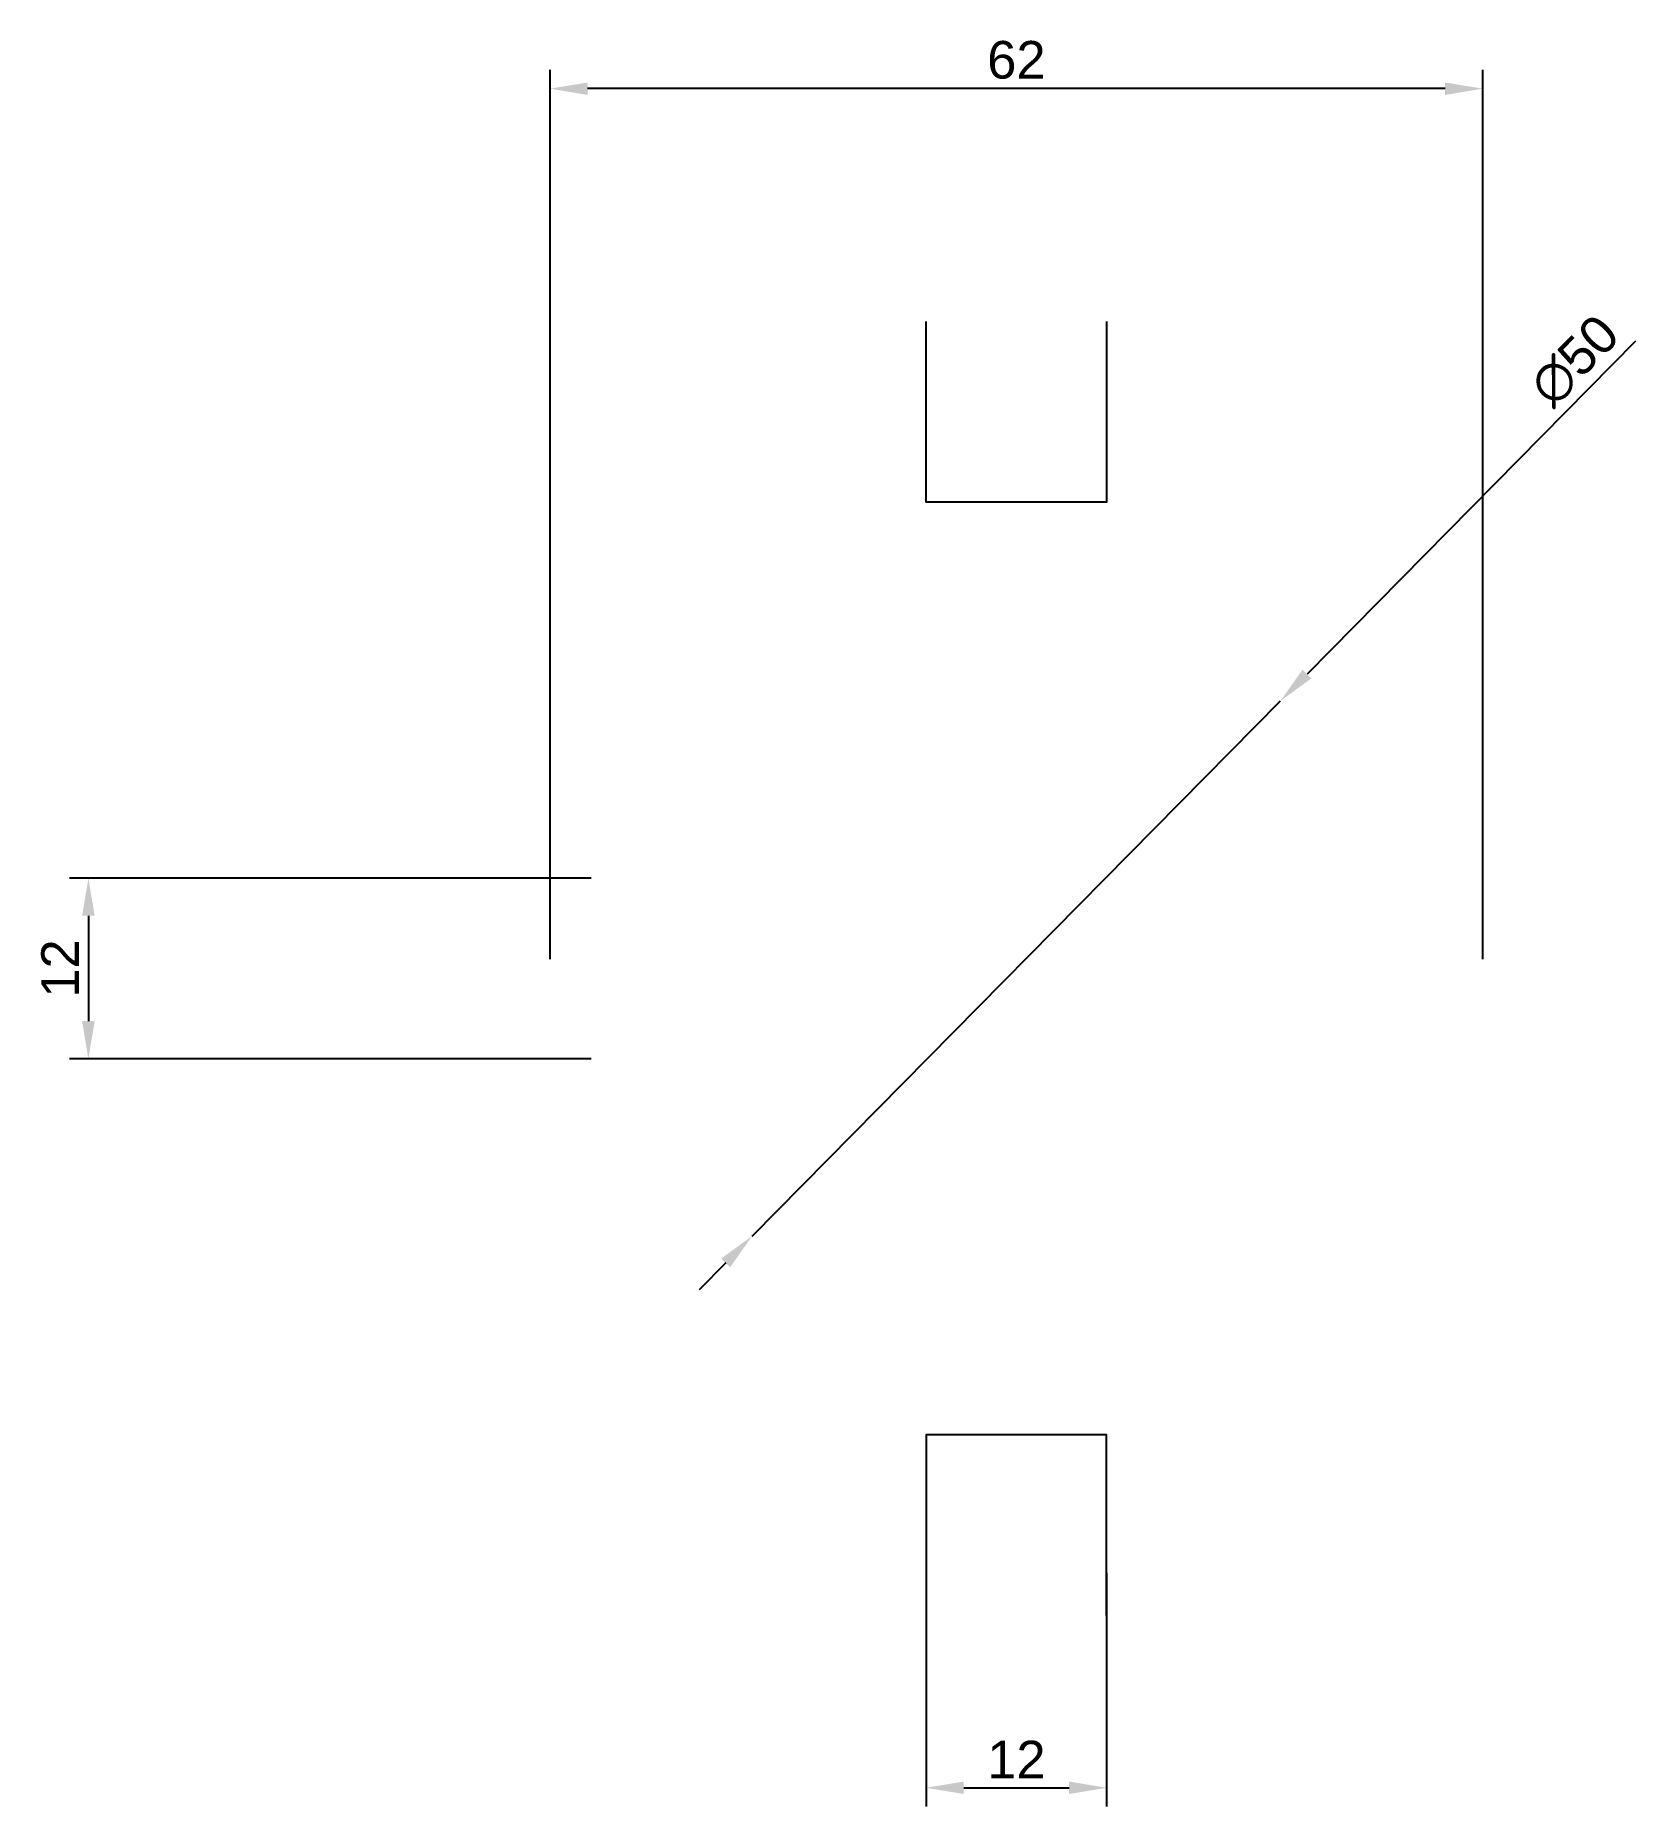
# Model space of a CAD drawing. Header units: millimetres. Extents: x 2245 to 2352, y -56 to 62.
import ezdxf

# ---------------------------------------------------------------- set-up
doc = ezdxf.new("R2010")
doc.units = ezdxf.units.MM
doc.styles.get("Standard").update_dxf_attribs({"font": 'arial.ttf'})
doc.dimstyles.new('ISO-25', dxfattribs={"dimtxt": 2.5, "dimasz": 2.5, "dimexe": 1.25, "dimexo": 0.625, "dimtad": 1, "dimtxsty": 'Standard', "dimcen": 2.5, "dimadec": 0, "dimazin": 0, "dimtfac": 1, "dimtmove": 0, "dimatfit": 3, "dimfxl": 1, "dimarcsym": 0})

# ---------------------------------------------------------------- blocks, each defined once
blk = doc.blocks.new('*D8')
at = {"color": 0, "lineweight": -2, "transparency": 16777216}
for p, q in [((2351.78, 41.7), (2329.94, 19.57)), ((2293.05, -17.79), (2328.18, 17.79)), ((2291.3, -19.57), (2289.54, -21.35))]:
    blk.add_line(p, q, dxfattribs=at)
at = {"color": 0, "transparency": 16777216}
for points in [[(2329.64, 19.86), (2330.23, 19.28), (2328.18, 17.79)], [(2291, -19.28), (2291.59, -19.86), (2293.05, -17.79)]]:
    blk.add_solid(points, dxfattribs=at)
at = {"layer": 'Defpoints', "color": 0, "transparency": 16777216}
for p in [(2328.18, 17.79, 59.76), (2293.05, -17.79, 59.76)]:
    blk.add_point(p, dxfattribs=at)
at = {"color": 0, "transparency": 16777216, "insert": (2347.73, 40.4), "char_height": 2.5, "attachment_point": 5, "rotation": 45.3692}
blk.add_mtext('∅50', dxfattribs=at)
blk = doc.blocks.new('*D9')
at = {"color": 0, "lineweight": -2, "transparency": 16777216}
for p, q in [((2279.62, 0.62), (2279.62, 59.73)), ((2341.62, 0.62), (2341.62, 59.73)), ((2339.12, 58.48), (2282.12, 58.48))]:
    blk.add_line(p, q, dxfattribs=at)
at = {"color": 0, "transparency": 16777216}
for points in [[(2282.12, 58.89), (2282.12, 58.06), (2279.62, 58.48)], [(2339.12, 58.89), (2339.12, 58.06), (2341.62, 58.48)]]:
    blk.add_solid(points, dxfattribs=at)
at = {"layer": 'Defpoints', "color": 0, "transparency": 16777216}
for p in [(2279.62, 58.48), (2279.62, 0, 9.76), (2341.62, 0, 9.76)]:
    blk.add_point(p, dxfattribs=at)
at = {"color": 0, "transparency": 16777216, "insert": (2310.62, 60.38), "char_height": 2.5, "attachment_point": 5}
blk.add_mtext('62', dxfattribs=at)
blk = doc.blocks.new('*D10')
at = {"color": 0, "lineweight": -2, "transparency": 16777216}
for p, q in [((2304.62, -40.17), (2304.62, -55.71)), ((2316.62, -40.17), (2316.62, -55.71)), ((2307.12, -54.46), (2314.12, -54.46))]:
    blk.add_line(p, q, dxfattribs=at)
at = {"color": 0, "transparency": 16777216}
for points in [[(2307.12, -54.04), (2307.12, -54.87), (2304.62, -54.46)], [(2314.12, -54.04), (2314.12, -54.87), (2316.62, -54.46)]]:
    blk.add_solid(points, dxfattribs=at)
at = {"layer": 'Defpoints', "color": 0, "transparency": 16777216}
for p in [(2304.62, -39.54, 15.76), (2316.62, -39.54, 15.76), (2316.62, -54.46)]:
    blk.add_point(p, dxfattribs=at)
at = {"color": 0, "transparency": 16777216, "insert": (2310.62, -52.58), "char_height": 2.5, "attachment_point": 5}
blk.add_mtext('12', dxfattribs=at)
blk = doc.blocks.new('*D11')
at = {"color": 0, "lineweight": -2, "transparency": 16777216}
for p, q in [((2282.36, 6), (2247.68, 6)), ((2248.93, 3.5), (2248.93, -3.5)), ((2282.36, -6), (2247.68, -6))]:
    blk.add_line(p, q, dxfattribs=at)
at = {"color": 0, "transparency": 16777216}
for points in [[(2248.51, 3.5), (2249.35, 3.5), (2248.93, 6)], [(2248.51, -3.5), (2249.35, -3.5), (2248.93, -6)]]:
    blk.add_solid(points, dxfattribs=at)
at = {"layer": 'Defpoints', "color": 0, "transparency": 16777216}
for p in [(2282.98, 6, 9.76), (2248.93, -6), (2282.98, -6, 9.76)]:
    blk.add_point(p, dxfattribs=at)
at = {"color": 0, "transparency": 16777216, "insert": (2247.05, 0), "char_height": 2.5, "attachment_point": 5, "rotation": 90}
blk.add_mtext('12', dxfattribs=at)

msp = doc.modelspace()

# ---------------------------------------------------------------- linework, layer by layer
at = {"elevation": 59.762}
for points in [[(2316.616, 43), (2316.616, 31), (2304.616, 31), (2304.616, 43)], [(2316.616, -43), (2316.616, -31), (2304.616, -31), (2304.616, -43)]]:
    msp.add_lwpolyline(points, dxfattribs=at)

# ---------------------------------------------------------------- dimensions: what is measured, and where the dimension line sits
for base, p1, p2, angle, picture, middle in [((2279.616, 58.476), (2341.616, 0, 9.762), (2279.616, 0, 9.762), 180, '*D9', (2310.616, 60.377)), ((2248.931, -6), (2282.981, 6, 9.762), (2282.981, -6, 9.762), 270, '*D11', (2247.051, 0))]:
    dim = msp.add_linear_dim(base=base, p1=p1, p2=p2, angle=angle, dimstyle='ISO-25')
    dim.commit()
    dim.dimension.update_dxf_attribs({"geometry": picture, "text_midpoint": middle})
dim = msp.add_diameter_dim_2p(p1=(2293.052, -17.791, 59.762), p2=(2328.179, 17.791, 59.762), dimstyle='ISO-25')
dim.commit()
dim.dimension.update_dxf_attribs({"geometry": '*D8', "text_midpoint": (2349.131, 39.016), "dimtype": 163})
dim = msp.add_linear_dim(base=(2316.616, -54.456), p1=(2304.616, -39.545, 15.762), p2=(2316.616, -39.545, 15.762), dimstyle='ISO-25')
dim.commit()
dim.dimension.update_dxf_attribs({"geometry": '*D10', "text_midpoint": (2310.616, -52.576)})

doc.saveas('drawing.dxf')
